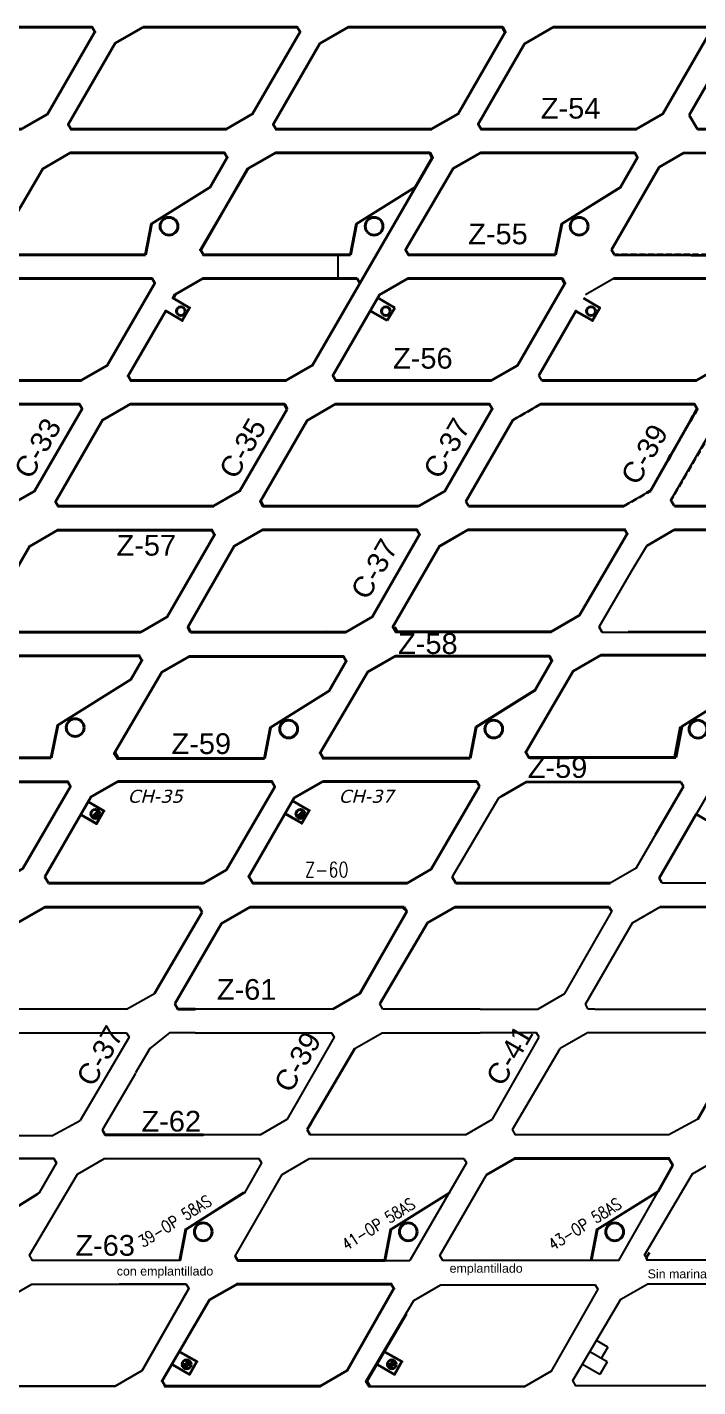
# Model space of a CAD drawing. Header units: millimetres. Extents: x -28 to 1943, y -5245 to 2752.
# Drawn here: x 971.9 to 1085.2, y -597.6 to -367.7 of the extents above; entities that cross this region are included whole.
import ezdxf
from ezdxf.enums import TextEntityAlignment as Align

# ---------------------------------------------------------------- set-up
doc = ezdxf.new("R2010")
doc.units = ezdxf.units.MM
doc.linetypes.add('DASHEDX2', pattern=[1.5, 1, -0.5])
doc.styles.add('DG-T1-473 TO 560$0$Standard', font='arial.ttf')
doc.styles.add('DG-T1-473 TO 560$1$Standard', font='arial.ttf')
doc.styles.add('ROMANS', font='romans.shx', dxfattribs={"width": 0.8})
doc.styles.get("Standard").update_dxf_attribs({"font": 'arial.ttf'})
doc.styles.add('verdana', font='verdana.ttf', dxfattribs={"oblique": 15, "height": 3})

msp = doc.modelspace()

# ---------------------------------------------------------------- hatches: boundary and pattern name
at = {"lineweight": 40}
for points in [[(982.908, -501.286, 0.6655196), (984.184, -500.752, 0.2008265), (983.961, -500.217)], [(982.908, -501.286, 0.6655196), (984.184, -500.752, 0.2008265), (983.961, -500.217)], [(1017.549, -501.286, 0.6655196), (1018.825, -500.752, 0.2008265), (1018.602, -500.217)], [(1017.549, -501.286, 0.6655196), (1018.825, -500.752, 0.2008265), (1018.602, -500.217)]]:
    msp.add_hatch(color=3, dxfattribs=at).paths.add_polyline_path(points)
at = {"lineweight": 40, "ltscale": 5}
h = msp.add_hatch(color=256, dxfattribs=at)
h.dxf.hatch_style = 1
h.paths.add_polyline_path([(998.867, -593.054), (998.867, -593.804), (999.617, -593.804, 0.4142136)])
h.paths.add_polyline_path([(998.867, -593.804), (998.117, -593.804, 0.4142136), (998.867, -594.554)])
h = msp.add_hatch(color=256, dxfattribs=at)
h.dxf.hatch_style = 1
h.paths.add_polyline_path([(1033.511, -593.054), (1033.511, -593.804), (1034.261, -593.804, 0.4142136)])
h.paths.add_polyline_path([(1033.511, -593.804), (1032.761, -593.804, 0.4142136), (1033.511, -594.554)])

# ---------------------------------------------------------------- linework, layer by layer
at = {"color": 7, "linetype": 'Continuous', "lineweight": 40}
for p, q in [((991.483, -367.748), (986.802, -370.451)), ((991.483, -367.748), (986.802, -370.451)), ((1085.12, -384.996), (1083.723, -382.647)), ((1085.12, -384.996), (1083.723, -382.647)), ((1082.815, -388.996), (1078.678, -391.384)), ((1082.815, -388.996), (1078.678, -391.384)), ((1036.339, -406.244), (1035.844, -405.387)), ((1036.339, -406.244), (1035.844, -405.387)), ((1034, -415.169), (1031.149, -413.523)), ((1034, -415.169), (1031.149, -413.523)), ((1032.75, -417.334), (1029.979, -415.734)), ((1032.75, -417.334), (1029.979, -415.734)), ((1032.75, -417.334), (1034, -415.169)), ((1032.75, -417.334), (1034, -415.169)), ((1081.257, -448.728), (1088.398, -448.748)), ((1072.893, -452.728), (1073.282, -453.402)), ((1072.893, -452.728), (1073.282, -453.402)), ((1081.208, -452.728), (1076.573, -455.404)), ((1073.282, -453.402), (1065.21, -467.165)), ((999.034, -469.134), (999.532, -469.996)), ((999.532, -469.996), (1022.526, -469.99)), ((987.264, -491.244), (986.754, -490.361)), ((987.217, -495.252), (982.596, -497.92)), ((1009.762, -495.252), (987.217, -495.252)), ((1001.719, -512.45), (1005.607, -510.206)), ((1001.719, -512.45), (1005.607, -510.206)), ((975.521, -512.45), (1001.719, -512.45)), ((1000.511, -512.45), (1001.719, -512.45)), ((1000.943, -516.5), (974.883, -516.5)), ((1000.943, -516.5), (1000.511, -516.5)), ((1001.449, -517.377), (1000.943, -516.5)), ((1001.449, -517.377), (1000.943, -516.5)), ((1009.524, -516.5), (1004.731, -519.267)), ((1009.524, -516.5), (1004.731, -519.267)), ((1035.147, -516.497), (1009.524, -516.5)), ((1023.111, -516.5), (1009.524, -516.5))]:
    msp.add_line(p, q, dxfattribs=at)
at = {"color": 3, "linetype": 'Continuous', "lineweight": 40}
for p, q in [((1002.835, -394.811), (992.924, -401.004)), ((1002.835, -394.811), (992.924, -401.004)), ((1037.465, -394.811), (1027.565, -401.004)), ((1037.476, -394.811), (1027.565, -401.004)), ((1037.465, -394.811), (1027.565, -401.004)), ((1037.476, -394.811), (1027.565, -401.004)), ((1072.178, -394.773), (1062.206, -401.004)), ((1072.178, -394.773), (1062.206, -401.004)), ((992.924, -401.004), (991.906, -406.244)), ((992.924, -401.004), (991.906, -406.244)), ((1027.565, -401.004), (1026.547, -406.244)), ((1027.565, -401.004), (1026.547, -406.244)), ((1062.206, -401.004), (1061.188, -406.244)), ((1062.206, -401.004), (1061.188, -406.244)), ((1062.206, -401.004), (1061.188, -406.244)), ((1062.206, -401.004), (1061.188, -406.244)), ((1026.547, -406.244), (1024.449, -406.244)), ((1026.547, -406.244), (1024.449, -406.244)), ((1027.644, -410.252), (1024.449, -410.252)), ((1027.644, -410.252), (1024.449, -410.252)), ((1028.085, -411.015), (1027.644, -410.252)), ((1028.085, -411.015), (1027.644, -410.252)), ((1025.731, -469.996), (1030.292, -467.363)), ((1025.731, -469.996), (1030.292, -467.363)), ((1060.306, -469.996), (1065.141, -467.204)), ((964.891, -469.996), (980.996, -469.996)), ((999.034, -469.134), (999.532, -469.996)), ((999.532, -469.996), (1025.731, -469.996)), ((964.782, -473.996), (980.996, -473.996)), ((1029.68, -476.607), (1034.201, -473.996)), ((1057.816, -479.728), (1047.773, -486.004)), ((1057.816, -479.728), (1047.773, -486.004)), ((1047.773, -486.004), (1046.754, -491.244)), ((1047.773, -486.004), (1046.754, -491.244)), ((1082.282, -486.03), (1081.292, -491.127)), ((987.264, -491.244), (986.754, -490.361)), ((1021.905, -491.244), (1021.465, -490.482)), ((1021.905, -491.244), (1021.465, -490.482)), ((987.217, -495.252), (982.596, -497.92)), ((1009.762, -495.252), (987.217, -495.252)), ((1021.858, -495.252), (1017.023, -498.044)), ((1021.858, -495.252), (1017.023, -498.044)), ((1047.865, -495.252), (1021.858, -495.252)), ((1047.865, -495.252), (1021.858, -495.252)), ((1047.865, -495.252), (1048.333, -496.062)), ((1047.865, -495.252), (1048.333, -496.062)), ((984.871, -500.229), (982.169, -498.669)), ((1019.566, -500.169), (1016.738, -498.536)), ((1019.566, -500.169), (1016.738, -498.536)), ((983.621, -502.394), (980.931, -500.84)), ((984.871, -500.229), (983.197, -499.263)), ((983.621, -502.394), (984.871, -500.229)), ((983.621, -502.394), (984.871, -500.229)), ((1018.316, -502.334), (1015.485, -500.699)), ((1018.316, -502.334), (1015.485, -500.699)), ((1018.316, -502.334), (1019.566, -500.169)), ((1018.316, -502.334), (1019.566, -500.169)), ((1087.731, -502.409), (1084.9, -500.774)), ((983.621, -502.394), (981.941, -501.431)), ((976.261, -509.029), (974.912, -511.396)), ((1036.122, -512.455), (1040.174, -510.116)), ((1036.122, -512.455), (1040.174, -510.116)), ((974.912, -511.396), (975.521, -512.45)), ((974.912, -511.396), (975.521, -512.45)), ((975.521, -512.45), (1000.511, -512.45))]:
    msp.add_line(p, q, dxfattribs=at)
for p, q in [((1071.12, -406.24), (1070.61, -405.36)), ((1071.01, -410.25), (1066.238, -413.008)), ((1058.846, -427.5), (1058.336, -426.62)), ((1058.6, -431.5), (1053.976, -434.173)), ((1080.669, -447.692), (1088.489, -434.246)), ((1077.192, -446.124), (1072.677, -448.728)), ((1081.257, -448.728), (1080.669, -447.692)), ((1073.961, -459.85), (1076.573, -455.404)), ((1068.516, -469.119), (1069.022, -469.996)), ((1069.022, -469.996), (1094.797, -469.996)), ((978.771, -495.314), (975.252, -495.314)), ((978.771, -495.314), (975.252, -495.314)), ((1056.28, -495.328), (1051.507, -498.084)), ((1056.28, -495.328), (1082.33, -495.327)), ((1082.33, -495.327), (1082.787, -496.118)), ((1074.811, -509.908), (1070.396, -512.457)), ((1079.126, -512.376), (1105.368, -512.376)), ((1070.217, -516.487), (1070.665, -517.263)), ((1070.217, -516.487), (1070.665, -517.263)), ((1032.003, -533.742, -2192.162), (1031.493, -532.859, -2192.162)), ((1066.679, -533.73), (1066.21, -532.917)), ((1048.422, -533.755), (1032.003, -533.742, -2192.162)), ((1067.781, -533.73), (1066.679, -533.73)), ((1027.272, -540.411, -2192.162), (1031.894, -537.742, -2192.162)), ((1031.894, -537.742, -2192.162), (1048.422, -537.742)), ((1066.588, -537.742, -2192.162), (1061.966, -540.411, -2192.162)), ((1067.781, -537.742), (1066.588, -537.742, -2192.162)), ((1053.919, -554.107), (1061.966, -540.411, -2192.162)), ((1011.297, -554.996), (1015.859, -552.363)), ((985.098, -554.996), (984.615, -554.159)), ((1004.897, -554.996), (985.098, -554.996)), ((1011.297, -554.996), (1004.897, -554.996)), ((1011.297, -554.996), (1004.897, -554.996)), ((1014.981, -561.711), (1019.63, -558.996)), ((1034.032, -558.996), (1045.69, -558.996)), ((1034.032, -558.996), (1045.69, -558.996)), ((1046.13, -559.759), (1036.571, -576.255)), ((1046.13, -559.759), (1036.571, -576.255)), ((1045.69, -558.996), (1046.13, -559.759)), ((1045.69, -558.996), (1046.13, -559.759)), ((1054.271, -558.996), (1080.331, -558.996)), ((1054.271, -558.996), (1080.331, -558.996)), ((1080.331, -558.996), (1081, -560.156)), ((1080.331, -558.996), (1081, -560.156)), ((1007.035, -575.488), (1014.981, -561.711)), ((1007.035, -575.488), (1014.981, -561.711)), ((1007.472, -576.244), (1007.035, -575.488)), ((1069.993, -590.884), (1068.069, -589.773)), ((1069.884, -593.36), (1066.98, -591.683)), ((1069.992, -590.885), (1068.892, -592.79)), ((986.762, -597.492), (991.323, -594.859)), ((1021.403, -597.492), (1025.878, -594.909)), ((1068.634, -595.525), (1065.707, -593.835)), ((1069.884, -593.36), (1068.634, -595.525)), ((960.563, -597.492), (986.762, -597.492))]:
    msp.add_line(p, q)
at = {"color": 7, "lineweight": 35}
for p, q in [((1046.463, -448.728), (1046.018, -447.957)), ((1046.354, -452.728), (1041.719, -455.404)), ((1046.354, -452.728), (1041.719, -455.404))]:
    msp.add_line(p, q, dxfattribs=at)
at = {"lineweight": 40}
for p, q in [((1081.257, -448.728), (1088.398, -448.748)), ((1048.333, -496.062), (1040.174, -510.116)), ((1048.333, -496.062), (1040.174, -510.116))]:
    msp.add_line(p, q, dxfattribs=at)
at = {"color": 7}
for p, q in [((1068.521, -469.129), (1073.961, -459.85)), ((1062.764, -531.109, -2192.162), (1070.665, -517.263)), ((988.675, -533.748), (962.67, -533.748)), ((962.67, -537.748), (988.675, -537.748)), ((1050.5, -552.363), (1058.394, -538.506)), ((984.615, -554.159), (990.294, -544.573)), ((1045.938, -554.996), (1050.5, -552.363)), ((976.108, -555.169), (950.103, -555.169)), ((1045.938, -554.996), (1019.739, -554.996)), ((1019.63, -558.996), (1034.032, -558.996))]:
    msp.add_line(p, q, dxfattribs=at)
at = {"color": 3, "lineweight": 35}
for p, q in [((1034.024, -469.119), (1034.53, -469.996)), ((1060.306, -469.996), (1034.53, -469.996)), ((1068.516, -469.119), (1069.022, -469.996)), ((1094.797, -469.996), (1073.437, -469.996)), ((1056.28, -495.328), (1082.33, -495.327)), ((1082.776, -496.098), (1078.08, -504.239)), ((1084.92, -500.786), (1078.68, -511.605))]:
    msp.add_line(p, q, dxfattribs=at)
at = {"color": 3, "linetype": 'Continuous', "lineweight": 35}
for p, q in [((1052.004, -497.796), (1056.28, -495.328)), ((1082.33, -495.327), (1082.776, -496.098)), ((1079.126, -512.376), (1078.68, -511.605))]:
    msp.add_line(p, q, dxfattribs=at)
at = {"color": 3, "lineweight": 40}
for p, q in [((982.908, -501.286), (983.961, -500.217)), ((982.908, -501.286), (983.961, -500.217)), ((1017.549, -501.286), (1018.602, -500.217)), ((1017.549, -501.286), (1018.602, -500.217)), ((1044.309, -512.455), (1043.679, -511.396)), ((1044.309, -512.455), (1043.679, -511.396))]:
    msp.add_line(p, q, dxfattribs=at)
at = {"lineweight": 40, "ltscale": 5}
for p, q in [((974.883, -516.5), (970.261, -519.169)), ((974.883, -516.5), (970.261, -519.169)), ((1000.511, -516.5), (974.883, -516.5)), ((977.164, -516.5), (974.883, -516.5)), ((1035.584, -516.5), (1023.111, -516.5)), ((1036.024, -517.263), (1035.584, -516.5)), ((1036.024, -517.263), (1035.584, -516.5)), ((1044.165, -516.5), (1039.543, -519.169)), ((1070.665, -517.263), (1070.225, -516.5)), ((1070.665, -517.263), (1070.225, -516.5)), ((1028.126, -531.114), (1036.024, -517.263)), ((1028.126, -531.114), (1036.024, -517.263)), ((996.856, -532.865), (997.366, -533.748)), ((996.856, -532.865), (997.366, -533.748)), ((1023.564, -533.748), (1028.126, -531.114)), ((1023.564, -533.748), (1028.126, -531.114)), ((997.366, -533.748), (1000.317, -533.748)), ((997.366, -533.748), (1000.317, -533.748)), ((1019.864, -553.02), (1019.229, -554.113)), ((1077.037, -574.866), (1076.5, -575.805)), ((1076.754, -576.244), (1076.5, -575.805)), ((998.117, -593.804), (999.617, -593.804)), ((998.867, -593.054), (998.867, -594.554)), ((1032.761, -593.804), (1034.261, -593.804)), ((1033.511, -593.054), (1033.511, -594.554))]:
    msp.add_line(p, q, dxfattribs=at)
at = {"color": 7, "lineweight": 40}
for p, q in [((1044.165, -516.5), (1039.543, -519.169)), ((1039.543, -519.169), (1031.493, -532.859, -2192.162)), ((1027.272, -540.411, -2192.162), (1019.229, -554.113)), ((1019.229, -554.113), (1019.739, -554.996)), ((1019.229, -554.113), (1019.739, -554.996))]:
    msp.add_line(p, q, dxfattribs=at)
at = {"color": 18, "true_color": 0x000000}
for p, q in [((1007.472, -576.244), (1036.571, -576.255)), ((1007.472, -576.244), (1036.571, -576.255)), ((998.782, -580.246), (987.443, -580.246)), ((998.782, -580.246), (987.443, -580.246)), ((991.323, -594.859), (999.222, -581.008)), ((991.323, -594.859), (999.222, -581.008)), ((998.781, -580.244), (999.222, -581.008)), ((998.781, -580.244), (999.222, -581.008)), ((1033.423, -580.246), (1011.856, -580.244)), ((1033.423, -580.246), (1011.856, -580.244)), ((1033.422, -580.244), (1033.863, -581.008)), ((1033.422, -580.244), (1033.863, -581.008))]:
    msp.add_line(p, q, dxfattribs=at)
at = {"linetype": 'Continuous', "lineweight": 40}
for points in [[(944.684, -384.996), (970.882, -384.996), (975.333, -382.427), (983.356, -368.535), (982.902, -367.748), (956.842, -367.748), (952.393, -370.317), (944.301, -384.333)], [(944.684, -384.996), (970.882, -384.996), (975.333, -382.427), (983.356, -368.535), (982.902, -367.748), (956.842, -367.748), (952.393, -370.317), (944.301, -384.333)], [(1021.377, -370.489), (1013.491, -384.175), (1013.966, -384.996), (1040.164, -384.996), (1044.704, -382.375), (1052.672, -368.594), (1052.184, -367.748), (1026.124, -367.748)], [(1021.377, -370.489), (1013.491, -384.175), (1013.966, -384.996), (1040.164, -384.996), (1044.704, -382.375), (1052.672, -368.594), (1052.184, -367.748), (1026.124, -367.748)], [(1055.937, -370.536), (1048.105, -384.128), (1048.607, -384.996), (1074.805, -384.996), (1079.279, -382.413), (1087.285, -368.546), (1086.825, -367.748), (1060.765, -367.748)], [(1055.937, -370.536), (1048.105, -384.128), (1048.607, -384.996), (1074.805, -384.996), (1079.279, -382.413), (1087.285, -368.546), (1086.825, -367.748), (1060.765, -367.748)], [(991.894, -406.251), (992.913, -401.011), (1002.824, -394.818), (1005.705, -389.766), (1005.264, -389.003), (979.204, -389.003), (974.582, -391.672), (966.536, -405.368), (967.046, -406.251)], [(1026.535, -406.244), (1027.554, -401.004), (1037.465, -394.811), (1040.345, -389.759), (1039.904, -388.996), (1013.845, -388.996), (1009.223, -391.665), (1001.176, -405.361), (1001.686, -406.244)], [(1061.188, -406.244), (1062.206, -401.004), (1072.117, -394.811), (1074.998, -389.759), (1074.557, -388.996), (1048.497, -388.996), (1043.875, -391.665), (1035.829, -405.361), (1036.339, -406.244)], [(954.785, -427.5), (980.984, -427.5), (985.424, -424.936), (993.455, -411.035), (993.003, -410.252), (966.943, -410.252), (962.282, -412.943), (954.326, -426.705)], [(954.785, -427.5), (980.984, -427.5), (985.424, -424.936), (993.455, -411.035), (993.003, -410.252), (966.943, -410.252), (962.282, -412.943), (954.326, -426.705)], [(1054.732, -424.921), (1062.747, -411.051), (1062.285, -410.252), (1036.225, -410.252), (1031.443, -413.013), (1023.575, -426.647), (1024.067, -427.5), (1050.266, -427.5)], [(1054.732, -424.921), (1062.747, -411.051), (1062.285, -410.252), (1036.225, -410.252), (1031.443, -413.013), (1023.575, -426.647), (1024.067, -427.5), (1050.266, -427.5)], [(942.05, -447.939), (942.517, -448.748), (968.716, -448.748), (973.145, -446.191), (981.184, -432.277), (980.736, -431.5), (954.676, -431.5), (949.99, -434.206)], [(942.05, -447.939), (942.517, -448.748), (968.716, -448.748), (973.145, -446.191), (981.184, -432.277), (980.736, -431.5), (954.676, -431.5), (949.99, -434.206)], [(1015.849, -432.319), (1015.377, -431.5), (989.317, -431.5), (984.664, -434.186), (976.711, -447.973), (977.159, -448.748), (1003.357, -448.748), (1007.86, -446.149)], [(1015.849, -432.319), (1015.377, -431.5), (989.317, -431.5), (984.664, -434.186), (976.711, -447.973), (977.159, -448.748), (1003.357, -448.748), (1007.86, -446.149)], [(1037.998, -448.748), (1042.45, -446.178), (1050.474, -432.291), (1050.018, -431.5), (1023.958, -431.5), (1019.184, -434.256), (1011.306, -447.893), (1011.8, -448.748)], [(1037.998, -448.748), (1042.45, -446.178), (1050.474, -432.291), (1050.018, -431.5), (1023.958, -431.5), (1019.184, -434.256), (1011.306, -447.893), (1011.8, -448.748)], [(991.102, -470.018), (995.554, -467.448), (1003.578, -453.561), (1003.121, -452.77), (977.062, -452.77), (972.288, -455.526), (964.409, -469.162), (964.903, -470.018)], [(1060.394, -469.976), (1065.221, -467.146), (1073.282, -453.402), (1072.88, -452.706), (1046.354, -452.728), (1041.58, -455.484), (1033.702, -469.121), (1034.196, -469.976)], [(975.996, -491.26), (977.066, -485.752), (989.422, -478.031), (991.307, -474.803), (990.85, -474.012), (964.791, -474.012), (960.016, -476.768), (952.138, -490.404), (952.632, -491.26)], [(1011.996, -491.393), (1013.014, -486.153), (1022.925, -479.96), (1025.806, -474.908), (1025.365, -474.145), (999.305, -474.145), (994.684, -476.813), (986.637, -490.51), (987.147, -491.393)], [(1046.751, -491.332), (1047.77, -486.092), (1057.681, -479.899), (1060.561, -474.847), (1060.121, -474.084), (1034.061, -474.084), (1029.439, -476.753), (1021.393, -490.449), (1021.903, -491.332)], [(1081.484, -491.187), (1082.502, -485.946), (1092.413, -479.753), (1095.294, -474.702), (1094.853, -473.938), (1068.793, -473.938), (1064.172, -476.607), (1056.125, -490.303), (1056.635, -491.187)], [(966.751, -512.562), (971.203, -509.992), (979.227, -496.105), (978.771, -495.314), (952.711, -495.314), (947.937, -498.071), (940.059, -511.707), (940.553, -512.562)]]:
    msp.add_lwpolyline(points, close=True, dxfattribs=at)
for points in [[(986.802, -370.451), (978.866, -384.203), (979.325, -384.996), (1005.523, -384.996), (1009.99, -382.418), (1018.005, -368.549), (1017.543, -367.748), (991.483, -367.748)], [(986.802, -370.451), (978.866, -384.203), (979.325, -384.996), (1005.523, -384.996), (1009.99, -382.418), (1018.005, -368.549), (1017.543, -367.748), (991.483, -367.748)], [(1090.783, -370.418), (1083.723, -382.647)], [(1090.783, -370.418), (1083.723, -382.647)], [(1109.409, -384.996), (1085.12, -384.996)], [(1109.409, -384.996), (1085.12, -384.996)], [(1024.449, -410.252), (1001.584, -410.252), (996.912, -412.949), (996.563, -413.555), (999.359, -415.169), (998.109, -417.334), (995.315, -415.721), (988.973, -426.716), (989.426, -427.5), (1015.625, -427.5), (1020.138, -424.894), (1040.396, -389.827), (1039.916, -388.996), (1013.856, -388.996), (1009.147, -391.715), (1001.236, -405.445), (1001.698, -406.244), (1024.449, -406.252)], [(1024.449, -410.252), (1001.584, -410.252), (996.912, -412.949), (996.563, -413.555), (999.359, -415.169), (998.109, -417.334), (995.315, -415.721), (988.973, -426.716), (989.426, -427.5), (1015.625, -427.5), (1020.138, -424.894), (1040.396, -389.827), (1039.916, -388.996), (1013.856, -388.996), (1009.147, -391.715), (1001.236, -405.445), (1001.698, -406.244), (1024.449, -406.252)], [(1082.814, -388.996), (1110.094, -389.019)], [(1082.814, -388.996), (1110.094, -389.019)], [(1078.679, -391.384), (1070.61, -405.36)], [(1078.679, -391.384), (1070.61, -405.36)], [(1071.12, -406.24), (1096.966, -406.342)], [(1071.01, -410.25), (1096.93, -410.25)], [(1065.87, -413.569), (1068.641, -415.169), (1067.391, -417.334), (1064.62, -415.734), (1058.336, -426.62)], [(1065.87, -413.569), (1068.641, -415.169), (1067.391, -417.334), (1064.62, -415.734)], [(1053.976, -434.173), (1046.018, -447.957)], [(1053.976, -434.173), (1046.018, -447.957)], [(1077.192, -446.124), (1085.1, -432.26)], [(1046.463, -448.728), (1072.677, -448.728)], [(1046.463, -448.728), (1072.677, -448.728)], [(999.07, -469.196), (1006.904, -455.511), (1011.69, -452.748), (1037.75, -452.748), (1038.202, -453.53), (1030.255, -467.384)], [(1046.354, -452.728), (1072.893, -452.706)], [(1046.354, -452.728), (1072.88, -452.706)], [(1081.208, -452.728), (1107.243, -452.748)], [(1009.762, -495.252), (1013.224, -495.252), (1013.749, -496.161), (1005.607, -510.206)], [(1009.762, -495.252), (1013.224, -495.252), (1013.749, -496.161), (1005.607, -510.206)], [(974.912, -511.396), (982.641, -497.894)], [(974.912, -511.396), (982.641, -497.894)], [(982.169, -498.669), (984.885, -500.233), (983.629, -502.4), (980.931, -500.84)], [(1017.023, -498.044), (1009.339, -511.311), (1010.02, -512.455), (1023.111, -512.455)], [(1016.738, -498.536), (1019.561, -500.162), (1018.305, -502.329), (1015.5, -500.708)], [(1001.449, -517.377), (993.447, -531.136)], [(1004.731, -519.267), (996.856, -532.865)]]:
    msp.add_lwpolyline(points, dxfattribs=at)
at = {"color": 3, "linetype": 'DASHEDX2', "lineweight": 40}
for points in [[(1106.76, -394.81), (1096.85, -401), (1095.83, -406.24), (1071.12, -406.24), (1070.61, -405.36)], [(1106.76, -394.81), (1096.85, -401), (1095.83, -406.24), (1071.12, -406.24), (1070.61, -405.36)], [(1072.677, -448.728), (1077.192, -446.124), (1085.1, -432.26), (1084.66, -431.5), (1058.6, -431.5), (1053.98, -434.17)], [(1072.677, -448.728), (1077.192, -446.124), (1085.1, -432.26), (1084.66, -431.5), (1058.6, -431.5), (1053.98, -434.17)], [(1107.329, -448.708), (1111.843, -446.104), (1119.74, -432.26), (1119.3, -431.5), (1093.24, -431.5), (1088.62, -434.17), (1080.663, -447.702), (1081.257, -448.728)], [(1107.329, -448.708), (1111.843, -446.104), (1119.74, -432.26), (1119.3, -431.5), (1093.24, -431.5), (1088.62, -434.17), (1080.663, -447.702), (1081.257, -448.728)]]:
    msp.add_lwpolyline(points, dxfattribs=at)
for points in [[(1024.449, -410.252), (1024.449, -406.252)], [(1024.449, -410.252), (1024.449, -406.252)], [(1022.526, -469.99), (1025.731, -469.996), (1030.255, -467.384)], [(1022.526, -469.99), (1025.731, -469.996), (1030.255, -467.384)], [(1017.023, -498.044), (1021.858, -495.252), (1047.865, -495.252), (1048.333, -496.062)], [(1017.023, -498.044), (1021.858, -495.252), (1047.865, -495.252), (1048.333, -496.062)], [(1036.122, -512.455), (1040.174, -510.116), (1048.333, -496.062)], [(1036.122, -512.455), (1040.174, -510.116), (1048.333, -496.062)], [(1074.811, -509.908), (1082.787, -496.118)], [(1051.507, -498.084), (1043.679, -511.396), (1044.309, -512.455)], [(1051.507, -498.084), (1043.679, -511.396), (1044.309, -512.455)], [(1086.645, -497.795), (1078.68, -511.605)], [(975.521, -512.45), (974.912, -511.396)], [(975.521, -512.45), (974.912, -511.396)], [(977.164, -516.5), (974.883, -516.5), (970.261, -519.169), (962.215, -532.865), (962.725, -533.748)], [(977.164, -516.5), (974.883, -516.5), (970.261, -519.169), (962.215, -532.865), (962.725, -533.748)], [(1035.147, -516.497), (1036.024, -517.263), (1028.155, -531.089), (1023.564, -533.748), (1000.317, -533.748)], [(1035.147, -516.497), (1036.024, -517.263), (1028.155, -531.089), (1023.564, -533.748), (1000.317, -533.748)], [(1066.21, -532.917), (1074.184, -519.169), (1078.837, -516.482)], [(1066.21, -532.917), (1074.184, -519.169), (1078.837, -516.482)], [(988.675, -533.748), (993.447, -531.136)], [(996.856, -532.865), (997.366, -533.748), (1000.344, -533.748)], [(996.856, -532.865), (997.366, -533.748), (1000.344, -533.748)], [(1048.422, -533.755), (1058.202, -533.742), (1062.764, -531.109)], [(1067.781, -533.73), (1092.878, -533.73), (1097.44, -531.096)], [(988.675, -537.748), (989.116, -538.511), (980.88, -552.557)], [(1000.289, -537.748), (995.956, -537.748), (992.635, -540.417), (990.216, -544.527)], [(1000.289, -537.748), (995.956, -537.748), (992.635, -540.417), (990.216, -544.527)], [(1000.317, -537.748), (1023.316, -537.748), (1023.757, -538.511), (1015.859, -552.363), (1015.859, -552.363)], [(1000.317, -537.748), (1023.316, -537.748), (1023.757, -538.511), (1015.859, -552.363), (1015.859, -552.363)], [(1058.394, -538.506), (1057.957, -537.748), (1048.422, -537.748), (1048.422, -537.742)], [(1093.088, -538.506), (1092.647, -537.742), (1067.781, -537.742)], [(976.108, -555.169), (980.88, -552.557)], [(1085.193, -552.363), (1080.331, -554.996), (1054.429, -554.991), (1053.919, -554.107)], [(1085.193, -552.363), (1080.331, -554.996), (1054.429, -554.991), (1053.919, -554.107)], [(1041.641, -575.428), (1049.48, -561.762), (1054.271, -558.996)], [(1041.641, -575.428), (1049.48, -561.762), (1054.271, -558.996)], [(1081, -560.156), (1071.826, -576.244), (1042.113, -576.244), (1041.641, -575.428), (1041.641, -575.428)], [(1081, -560.156), (1071.826, -576.244), (1042.113, -576.244), (1041.641, -575.428), (1041.641, -575.428)], [(1045.69, -558.996), (1046.13, -559.759)], [(1045.69, -558.996), (1046.13, -559.759)]]:
    msp.add_lwpolyline(points)
at = {"lineweight": 40}
for points in [[(1089.371, -424.927), (1089.371, -424.927), (1084.91, -427.5), (1084.91, -427.5)], [(1058.846, -427.5), (1084.91, -427.5), (1084.91, -427.5), (1084.91, -427.5)], [(1058.6, -431.5), (1084.66, -431.5), (1085.1, -432.26), (1085.1, -432.26)], [(1017.023, -498.044), (1009.339, -511.311), (1010.02, -512.455), (1036.122, -512.455)], [(1036.122, -512.455), (1023.111, -512.455)], [(1044.311, -512.459), (1070.396, -512.457)], [(1044.165, -516.5), (1070.217, -516.487)], [(1078.837, -516.482), (1105.877, -516.492)], [(1085.193, -552.363), (1093.088, -538.506)]]:
    msp.add_lwpolyline(points, dxfattribs=at)
at = {"color": 3, "linetype": 'Continuous', "lineweight": 40}
msp.add_lwpolyline([(1022.526, -469.99), (1025.731, -469.996)], dxfattribs=at)
at = {"color": 7}
for points in [[(1004.897, -554.996), (985.098, -554.996), (984.615, -554.159)], [(976.789, -559.658), (976.408, -558.996), (971.876, -558.996), (950.348, -558.996), (945.726, -561.665)], [(994.694, -596.609), (995.204, -597.492), (1007.951, -597.492), (1021.403, -597.492), (1025.965, -594.859)], [(1029.367, -596.665), (1029.845, -597.501), (1037.319, -597.501), (1056.044, -597.492), (1060.42, -594.966)]]:
    msp.add_lwpolyline(points, dxfattribs=at)
at = {"lineweight": 40, "ltscale": 5}
for points in [[(984.716, -554.335), (985.098, -554.996), (1001.661, -554.996), (1001.661, -554.996)], [(973.717, -564.967), (964.057, -571.004), (963.038, -576.244)], [(1008.528, -564.763), (998.698, -571.004), (997.679, -576.244)], [(1043.25, -564.811), (1043.25, -564.811), (1033.339, -571.004), (1032.32, -576.244)], [(1032.32, -576.244), (1032.32, -576.244), (1032.32, -576.244), (1007.472, -576.244), (1007.388, -576.099), (1007.035, -575.488)], [(997.769, -591.727), (1000.575, -593.347), (999.325, -595.512), (996.519, -593.892)], [(1032.413, -591.727), (1035.219, -593.347), (1033.969, -595.512), (1031.163, -593.892)]]:
    msp.add_lwpolyline(points, dxfattribs=at)
for points in [[(963.495, -558.996), (976.408, -558.996), (976.848, -559.759), (973.968, -564.811), (964.057, -571.004), (963.038, -576.244), (938.19, -576.244), (937.68, -575.361), (937.68, -575.361), (945.783, -561.632), (950.348, -558.996), (963.378, -558.996)], [(998.136, -558.996), (1011.049, -558.996), (1011.489, -559.759), (1008.609, -564.811), (998.698, -571.004), (997.679, -576.244), (972.831, -576.244), (972.321, -575.361), (972.321, -575.361), (980.424, -561.632), (984.989, -558.996), (998.019, -558.996)], [(1102.038, -558.959), (1114.95, -558.959), (1115.391, -559.722), (1112.51, -564.774), (1102.599, -570.967), (1101.581, -576.207), (1076.732, -576.207), (1076.222, -575.324), (1076.222, -575.324), (1084.325, -561.595), (1088.89, -558.959), (1101.92, -558.959)], [(985.869, -580.244), (998.781, -580.244), (999.222, -581.008), (991.323, -594.859), (986.762, -597.492), (960.563, -597.492), (960.053, -596.609), (960.053, -596.609), (968.156, -582.88), (972.721, -580.244), (985.751, -580.244)], [(1020.51, -580.244), (1033.422, -580.244), (1033.863, -581.008), (1025.965, -594.859), (1021.403, -597.492), (995.204, -597.492), (994.694, -596.609), (994.694, -596.609), (1002.797, -582.88), (1007.362, -580.244), (1020.392, -580.244)], [(1054.965, -580.351), (1067.878, -580.351), (1068.318, -581.115), (1060.42, -594.966), (1055.858, -597.6), (1029.66, -597.6), (1029.15, -596.716), (1029.15, -596.716), (1037.253, -582.987), (1041.818, -580.351), (1054.848, -580.351)], [(1089.891, -580.174), (1102.803, -580.174), (1103.244, -580.937), (1095.346, -594.788), (1090.784, -597.422), (1064.585, -597.422), (1064.075, -596.539), (1064.075, -596.539), (1072.178, -582.81), (1076.743, -580.174), (1089.773, -580.174)]]:
    msp.add_lwpolyline(points, close=True)
at = {"color": 3, "lineweight": 40, "ltscale": 5}
for points in [[(1049.491, -561.756), (1054.271, -558.996), (1080.331, -558.996), (1081, -560.156)], [(1081, -560.156), (1078.477, -564.58)], [(1078.477, -564.58), (1068.197, -571.004), (1067.178, -576.244)]]:
    msp.add_lwpolyline(points, dxfattribs=at)
at = {"lineweight": 40, "ltscale": 5}
msp.add_lwpolyline([(1002.74, -582.913), (994.694, -596.609), (995.204, -597.492), (1021.403, -597.492), (1025.965, -594.859), (1033.863, -581.008), (1033.422, -580.244), (1007.362, -580.244)], close=True, dxfattribs=at)
msp.add_lwpolyline([(1002.74, -582.913), (994.694, -596.609), (995.204, -597.492), (1021.403, -597.492), (1025.965, -594.859), (1033.863, -581.008), (1033.422, -580.244), (1007.362, -580.244)], close=True, dxfattribs=at)
at = {"color": 3}
msp.add_lwpolyline([(1035.966, -585.322), (1029.367, -596.665), (1029.845, -597.492), (1056.044, -597.492), (1060.42, -594.966)], dxfattribs=at)
at = {"color": 3, "linetype": 'Continuous', "lineweight": 40}
for centre, radius in [((995.878, -401.399), 1.5), ((1030.519, -401.399), 1.5), ((1065.16, -401.399), 1.5), ((1067.15, -415.752), 0.75), ((1016.085, -486.399), 1.5), ((1050.726, -486.399), 1.5)]:
    msp.add_circle(centre, radius, dxfattribs=at)
at = {"color": 7, "linetype": 'Continuous', "lineweight": 40}
for centre in [(997.868, -415.752), (1032.509, -415.752)]:
    msp.add_circle(centre, 0.75, dxfattribs=at)
at = {"linetype": 'Continuous', "lineweight": 40}
for centre in [(980.02, -486.162), (1016.085, -486.399), (1050.726, -486.399), (1085.236, -486.425), (1071.15, -571.399)]:
    msp.add_circle(centre, 1.5, dxfattribs=at)
at = {"color": 3, "lineweight": 40}
for centre, radius in [((983.434, -500.752), 0.75), ((1018.075, -500.752), 0.75), ((1001.652, -571.399), 1.5), ((1036.293, -571.399), 1.5), ((1071.151, -571.399), 1.5)]:
    msp.add_circle(centre, radius, dxfattribs=at)
at = {"lineweight": 40, "ltscale": 5}
for centre in [(998.867, -593.804), (1033.511, -593.804)]:
    msp.add_circle(centre, 0.75, dxfattribs=at)

# ---------------------------------------------------------------- texts
at = {"linetype": 'Continuous', "style": 'DG-T1-473 TO 560$0$Standard'}
for s, p in [('Z-54', (1063.712, -381.447)), ('Z-55', (1051.445, -402.695)), ('Z-56', (1038.748, -423.72)), ('Z-57', (992.041, -455.331)), ('Z-58', (1039.601, -471.958)), ('Z-59', (1001.327, -488.87)), ('Z-59', (1061.507, -492.907)), ('Z-61', (1008.987, -530.422)), ('Z-62', (996.257, -552.696)), ('Z-63', (985.089, -573.69))]:
    msp.add_text(s, height=3.5, dxfattribs=at).set_placement(p, align=Align.MIDDLE_CENTER)
at = {"linetype": 'Continuous', "style": 'DG-T1-473 TO 560$1$Standard'}
for s, p in [('C-33', (971.009, -443.51)), ('C-35', (1005.65, -443.51)), ('C-37', (1040.14, -443.51)), ('C-39', (1073.515, -444.536)), ('C-37', (1027.897, -463.923)), ('C-37', (981.54, -546.227)), ('C-39', (1014.916, -547.253)), ('C-41', (1050.731, -546.152))]:
    msp.add_text(s, height=3.5, rotation=60, dxfattribs=at).set_placement(p, align=Align.MIDDLE_LEFT)
at = {"style": 'verdana', "oblique": 15}
for s, p in [('CH-35', (988.894, -498.862)), ('CH-37', (1024.535, -498.862))]:
    msp.add_text(s, height=2.2, dxfattribs=at).set_placement(p)
at = {"linetype": 'Continuous', "style": 'ROMANS', "width": 0.8}
msp.add_text('Z-60', height=2.5, dxfattribs=at).set_placement((1018.841, -510.17), align=Align.MIDDLE_LEFT)
for s, p in [('39-OP 58AS', (991.465, -574.13)), ('41-OP 58AS', (1025.856, -574.622)), ('43-OP 58AS', (1060.715, -574.622))]:
    msp.add_text(s, height=2, rotation=32, dxfattribs=at).set_placement(p)
at = {"char_height": 1.5, "attachment_point": 1}
for s, insert in [('emplantillado', (1043.272, -576.813)), ('\\pxi-3,l4,t4;con emplantillado', (985.546, -577.29)), ('\\pxi-3,l4,t4;Sin marina', (1075.228, -577.761))]:
    msp.add_mtext_dynamic_manual_height_columns(s, width=60.04647, gutter_width=12.5, heights=[6.005], dxfattribs=dict(at, insert=insert))

doc.saveas('drawing.dxf')
